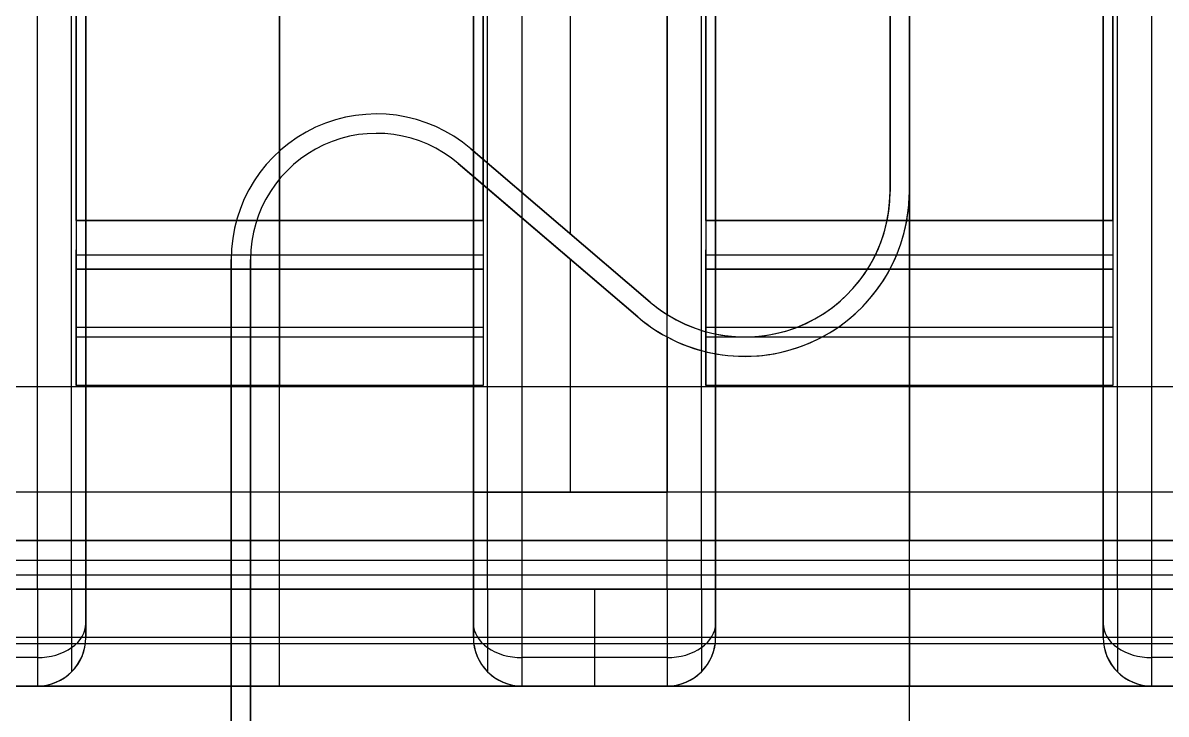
# Model space of a CAD drawing. Header units: inches. Extents: x 0 to 2.1, y -0.07 to 2.7.
# Drawn here: x 1.46634 to 1.5128, y 0.00669 to 0.03476 of the extents above; entities that cross this region are included whole.
import ezdxf

# ---------------------------------------------------------------- set-up
doc = ezdxf.new("R2010")
doc.units = ezdxf.units.IN
doc.header["$LTSCALE"] = 0.0393700787401575
doc.header["$MEASUREMENT"] = 0
doc.layers.add('freetronics11$components', color=254, linetype='Continuous', true_color=0xe6e6e6)
doc.layers.add('freetronics11$screen', color=52, linetype='Continuous', true_color=0xd7d71f)

msp = doc.modelspace()

# ---------------------------------------------------------------- linework, layer by layer
at = {"layer": 'freetronics11$components', "color": 254, "true_color": 0xe6e6e6}
for p, q in [((1.502362204724409, -0.0256960429891476, -0.1516474533226435), (1.502362204724409, 0.1416903838718989, -0.1516474533226435)), ((1.502362204724409, -0.0256960429891476, -0.1634584769446907), (1.502362204724409, 0.1416903838718989, -0.1634584769446907)), ((1.476771653543307, 0.1369659744230794, -0.1189702879683127), (1.476771653543307, 0.0267297539506385, -0.1189702879683127)), ((1.476771653543307, 0.0267297539506385, -0.1236946974171316), (1.476771653543307, 0.1369659744230794, -0.1236946974171316)), ((1.502362204724409, 0.1369659744230794, -0.1189702879683127), (1.502362204724409, 0.0267297539506385, -0.1189702879683127)), ((1.502362204724409, 0.0267297539506385, -0.1236946974171316), (1.502362204724409, 0.1369659744230794, -0.1236946974171316)), ((1.468503937007874, 0.1290919586750479, -0.1189702879683127), (1.468503937007874, 0.0267297539506384, -0.1189702879683127)), ((1.468503937007874, 0.0267297539506384, -0.1236946974171316), (1.468503937007874, 0.1290919586750479, -0.1236946974171316)), ((1.468503937007874, 0.1290919586750479, -0.1189702879683127), (1.468503937007874, 0.0267297539506384, -0.1189702879683127)), ((1.468503937007874, 0.0267297539506384, -0.1236946974171316), (1.468503937007874, 0.1290919586750479, -0.1236946974171316)), ((1.48503937007874, 0.0267297539506384, -0.1189702879683127), (1.48503937007874, 0.1290919586750479, -0.1189702879683127)), ((1.48503937007874, 0.1290919586750479, -0.1236946974171316), (1.48503937007874, 0.0267297539506384, -0.1236946974171316)), ((1.48503937007874, 0.1290919586750479, -0.1236946974171316), (1.48503937007874, 0.0267297539506384, -0.1236946974171316)), ((1.48503937007874, 0.0267297539506384, -0.1189702879683127), (1.48503937007874, 0.1290919586750479, -0.1189702879683127)), ((1.494094488188976, 0.1290919586750479, -0.1189702879683127), (1.494094488188976, 0.0267297539506384, -0.1189702879683127)), ((1.494094488188976, 0.0267297539506384, -0.1236946974171316), (1.494094488188976, 0.1290919586750479, -0.1236946974171316)), ((1.494094488188976, 0.1290919586750479, -0.1189702879683127), (1.494094488188976, 0.0267297539506384, -0.1189702879683127)), ((1.494094488188976, 0.0267297539506384, -0.1236946974171316), (1.494094488188976, 0.1290919586750479, -0.1236946974171316)), ((1.510629921259842, 0.0267297539506384, -0.1189702879683127), (1.510629921259842, 0.1290919586750479, -0.1189702879683127)), ((1.510629921259842, 0.1290919586750479, -0.1236946974171316), (1.510629921259842, 0.0267297539506384, -0.1236946974171316)), ((1.510629921259842, 0.1290919586750479, -0.1236946974171316), (1.510629921259842, 0.0267297539506384, -0.1236946974171316)), ((1.510629921259842, 0.0267297539506384, -0.1189702879683127), (1.510629921259842, 0.1290919586750479, -0.1189702879683127)), ((1.476771653543307, 0.0078321161553628, -0.1217261934801238), (1.476771653543307, 0.1133439271789849, -0.1217261934801238)), ((1.502362204724409, 0.0078321161553628, -0.1217261934801238), (1.502362204724409, 0.1133439271789849, -0.1217261934801238)), ((1.484645669291338, 0.0098006200923707, -0.1217261934801238), (1.484645669291338, 0.0975958956829219, -0.1217261934801238)), ((1.484645669291338, 0.0975958956829219, -0.1217261934801238), (1.484645669291338, 0.0098006200923707, -0.1217261934801238)), ((1.484645669291369, 0.0117691240293786, -0.1177891969017498), (1.484645669291338, 0.0975958956829219, -0.117789185606108)), ((1.484645669291338, 0.0975958956829219, -0.119757689543116), (1.484645669291338, 0.0098006200923707, -0.119757689543116)), ((1.484645669291338, 0.0117691240293786, -0.117789185606108), (1.484645669291338, 0.0975958956829219, -0.117789185606108)), ((1.485222230745695, 0.0117691240293786, -0.1163972431234579), (1.485222230745695, 0.0975958956829192, -0.1163972431234579)), ((1.486614173228346, 0.0975958956829219, -0.1158206816691001), (1.486614173228346, 0.0117691240224494, -0.1158206816691001)), ((1.486614173228346, 0.0975958956829219, -0.1158206816691001), (1.486614173228346, 0.0117691240224494, -0.1158206816691001)), ((1.49251968503937, 0.0117691240392211, -0.1158206816691001), (1.49251968503937, 0.0975958956829219, -0.1158206816691001)), ((1.49251968503937, 0.0117691240293786, -0.1158206816691001), (1.49251968503937, 0.0975958956829219, -0.1158206816691001)), ((1.49391162752202, 0.0117691240293786, -0.116397243123457), (1.49391162752202, 0.0975958956829192, -0.116397243123457)), ((1.494488188976377, 0.0975958956829219, -0.1217261934801238), (1.494488188976377, 0.0098006200923707, -0.1217261934801238)), ((1.494488188976377, 0.0975958956829219, -0.117789185606108), (1.494488188976377, 0.0117691240293786, -0.117789185606108)), ((1.494488188976377, 0.0098006200923707, -0.1217261934801238), (1.494488188976377, 0.0975958956829219, -0.1217261934801238)), ((1.494488188976377, 0.0975958956829219, -0.117789185606108), (1.49448818897637, 0.0117691240293786, -0.1177891917390486)), ((1.494488188976377, 0.0975958956829219, -0.119757689543116), (1.494488188976377, 0.0098006200923707, -0.119757689543116)), ((1.51023622047244, 0.0098006200923707, -0.1217261934801238), (1.51023622047244, 0.0975958956829219, -0.1217261934801238)), ((1.51023622047244, 0.0975958956829219, -0.1217261934801238), (1.51023622047244, 0.0098006200923707, -0.1217261934801238)), ((1.510236220472472, 0.0117691240293786, -0.1177891969017498), (1.51023622047244, 0.0975958956829219, -0.117789185606108)), ((1.51023622047244, 0.0975958956829219, -0.119757689543116), (1.51023622047244, 0.0098006200923707, -0.119757689543116)), ((1.51023622047244, 0.0117691240293786, -0.117789185606108), (1.51023622047244, 0.0975958956829219, -0.117789185606108)), ((1.510812781926797, 0.0117691240293786, -0.1163972431234579), (1.510812781926797, 0.0975958956829192, -0.1163972431234579)), ((1.512204724409448, 0.0975958956829219, -0.1158206816691001), (1.512204724409448, 0.0117691240224494, -0.1158206816691001)), ((1.512204724409448, 0.0975958956829219, -0.1158206816691001), (1.512204724409448, 0.0117691240224494, -0.1158206816691001)), ((1.501574803149606, 0.0279108563128432, -0.0788128076533521), (1.501574803149606, 0.0594069193049691, -0.0788128076533521)), ((1.501574803149606, 0.0279108563128432, -0.0670017840313049), (1.501574803149606, 0.0594069193049691, -0.0670017840313049)), ((1.501574803149606, 0.0594069193049691, -0.0788128076533521), (1.501574803149606, 0.0279108563128432, -0.0788128076533521)), ((1.501574803149606, 0.0594069193049691, -0.0729072958423285), (1.501574803149606, 0.0279108563128431, -0.0729072958423285)), ((1.502362204724409, 0.0594069193049691, -0.0788128076533521), (1.502362204724409, 0.0279108563128432, -0.0788128076533521)), ((1.502362204724409, 0.0279108563114482, -0.0788128076533521), (1.502362204724409, 0.0594069193063615, -0.0788128076533521)), ((1.502362204724409, 0.0594069193049691, -0.0670017840313049), (1.502362204724409, 0.0279108563128432, -0.0670017840313049)), ((1.502362204724409, 0.0279108563128432, -0.0788128076533521), (1.502362204724409, 0.0594069193049691, -0.0788128076533521)), ((1.502362204724409, 0.0279108563128431, -0.0729072958423285), (1.502362204724409, 0.0594069193049691, -0.0729072958423285)), ((1.466929133858267, 0.0117691240392211, -0.1158206816691001), (1.466929133858267, 0.0472021948955203, -0.1158206816691001)), ((1.466929133858267, 0.0117691240293786, -0.1158206816691001), (1.466929133858267, 0.0472021948955203, -0.1158206816691001)), ((1.468321076340918, 0.0117691240293787, -0.116397243123457), (1.468321076340918, 0.0472021948955206, -0.116397243123457)), ((1.468897637795275, 0.0472021948955203, -0.1217261934801238), (1.468897637795275, 0.0098006200923707, -0.1217261934801238)), ((1.468897637795275, 0.0472021948955203, -0.117789185606108), (1.468897637795275, 0.0117691240293786, -0.117789185606108)), ((1.468897637795275, 0.0098006200923707, -0.1217261934801238), (1.468897637795275, 0.0472021948955203, -0.1217261934801238)), ((1.468897637795275, 0.0472021948955203, -0.117789185606108), (1.468897637795267, 0.0117691240293786, -0.1177891917390486)), ((1.468897637795275, 0.0472021948955204, -0.1197576895431159), (1.468897637795275, 0.0098006200923708, -0.119757689543116)), ((1.502362204724409, 0.0157061319033944, -0.1347183194643758), (1.502362204724409, 0.0353911712734731, -0.1347183194643758)), ((1.502362204724409, 0.0353911712734731, -0.1347183194643758), (1.502362204724409, 0.0137376279663865, -0.1347183194643758)), ((1.502362204724409, 0.0353911712734731, -0.1386553273383915), (1.502362204724409, 0.0137376279663865, -0.1386553273383915)), ((1.478236055730484, 0.0305179062238896, -0.0788128076533608), (1.478236055730484, 0.0305179062238896, -0.0670017840312966)), ((1.47856573648873, 0.0298028455008419, -0.0788128076533608), (1.47856573648873, 0.0298028455008419, -0.0670017840312966)), ((1.484543640113444, 0.0296458313550479, -0.0788128076533521), (1.49183431264246, 0.0234199757588274, -0.0788128076533521)), ((1.49183431264246, 0.0234199757588274, -0.0788128076533521), (1.484543640113444, 0.0296458313550479, -0.0788128076533521)), ((1.484543640113444, 0.0296458313550479, -0.0788128076533521), (1.484543640113444, 0.0296458313550479, -0.0670017840313049)), ((1.484543640113444, 0.0296458313550479, -0.0670017840313049), (1.484645669291338, 0.0295587037374494, -0.0670017840313049)), ((1.491834312642462, 0.0234199757588252, -0.0729072958423285), (1.484543640113444, 0.0296458313550491, -0.0729072958423285)), ((1.484543640113444, 0.0296458313550479, -0.0788128076533521), (1.484543640113444, 0.0296458313550479, -0.0670017840313049)), ((1.484645669291338, 0.0295587037374494, -0.0689702879683128), (1.49183431264246, 0.0234199757588274, -0.0689702879683128)), ((1.484645669291338, 0.0295587037374494, -0.0670017840313049), (1.484645669291338, 0.0295587037374494, -0.0689702879683128)), ((1.491322982149645, 0.0228211916849691, -0.0788128076533521), (1.484032309620626, 0.0290470472811896, -0.0788128076533521)), ((1.484645669291338, 0.0285232699858353, -0.0670017840313049), (1.484032309620626, 0.0290470472811896, -0.0670017840313049)), ((1.484032309620626, 0.0290470472811896, -0.0670017840313049), (1.484032309620626, 0.0290470472811896, -0.0788128076533521)), ((1.484032309620626, 0.0290470472811896, -0.0788128076533521), (1.491322982149645, 0.0228211916849691, -0.0788128076533521)), ((1.484032309620628, 0.0290470472811919, -0.0729072958423285), (1.491322982149645, 0.0228211916849678, -0.0729072958423285)), ((1.484032309620626, 0.0290470472811896, -0.0788128076533521), (1.484032309620626, 0.0290470472811896, -0.0670017840313049)), ((1.491322982149645, 0.0228211916849691, -0.0689702879683128), (1.484645669291338, 0.0285232699858353, -0.0689702879683128)), ((1.484645669291338, 0.0285232699858353, -0.0689702879683128), (1.484645669291338, 0.0285232699858353, -0.0670017840313049)), ((1.501574803149606, 0.0279108563128432, -0.0788128076533521), (1.501574803149606, 0.0279108563128432, -0.0670017840313049)), ((1.501574803149606, 0.0279108563128432, -0.0670017840313049), (1.501574803149606, 0.0279108563128432, -0.0788128076533521)), ((1.502362204724409, 0.0279108563128432, -0.0670017840313049), (1.502362204724409, 0.0279108563128432, -0.0788128076533521)), ((1.502362204724409, 0.0279108563128432, -0.0670017840313049), (1.502362204724409, 0.0279108563128432, -0.0788128076533521)), ((1.502362204724409, -0.0090464656803465, -0.0788128076533521), (1.502362204724409, 0.0278603042902912, -0.0788128076533521)), ((1.468503937007874, 0.0267297539506384, -0.1189702879683127), (1.48503937007874, 0.0267297539506384, -0.1189702879683127)), ((1.48503937007874, 0.0267297539506384, -0.1236946974171316), (1.468503937007874, 0.0267297539506384, -0.1236946974171316)), ((1.468503937007874, 0.0267297539506384, -0.1236946974171316), (1.48503937007874, 0.0267297539506384, -0.1236946974171316)), ((1.468503937007874, 0.0267297539506384, -0.1189702879683127), (1.48503937007874, 0.0267297539506384, -0.1189702879683127)), ((1.488188976377952, 0.0265329035569376, -0.0788128076533593), (1.488188976377952, 0.0265329035569376, -0.0689702879683079)), ((1.494094488188976, 0.0267297539506384, -0.1189702879683127), (1.510629921259842, 0.0267297539506384, -0.1189702879683127)), ((1.510629921259842, 0.0267297539506384, -0.1236946974171316), (1.494094488188976, 0.0267297539506384, -0.1236946974171316)), ((1.494094488188976, 0.0267297539506384, -0.1236946974171316), (1.510629921259842, 0.0267297539506384, -0.1236946974171316)), ((1.494094488188976, 0.0267297539506384, -0.1189702879683127), (1.510629921259842, 0.0267297539506384, -0.1189702879683127)), ((1.487677645885137, 0.0259341194830794, -0.0788128076533593), (1.487677645885137, 0.0259341194830794, -0.0689702879683079)), ((1.468503937007874, 0.0202247959273453, -0.1240883982045333), (1.468503937007873, 0.025548632049579, -0.1240883982045333)), ((1.468503937007873, 0.0253378114679874, -0.1242712588714891), (1.485039370078739, 0.0253378114679874, -0.1242712588714891)), ((1.474803149606299, -0.0063411121910939, -0.0788128076533521), (1.474803149606299, 0.0251549508010321, -0.0788128076533521)), ((1.474803149606299, 0.0251549508010321, -0.0670017840313049), (1.474803149606299, 0.0251549508010321, -0.0788128076533521)), ((1.474803149606299, -0.0063411121910939, -0.0670017840313049), (1.474803149606299, 0.0251549508010321, -0.0670017840313049)), ((1.474803149606299, 0.0251549508010321, -0.0670017840313049), (1.474803149606299, 0.0251549508010321, -0.0788128076533521)), ((1.474803149606299, 0.0251549508010321, -0.0788128076533521), (1.474803149606299, -0.0063411121910939, -0.0788128076533521)), ((1.474803149606299, 0.0251549508010322, -0.0729072958423285), (1.474803149606299, -0.0063411121910939, -0.0729072958423285)), ((1.475590551181102, 0.0251549508010321, -0.0788128076533521), (1.475590551181102, -0.0063411121910939, -0.0788128076533521)), ((1.475590551181102, 0.0251549508010321, -0.0670017840313049), (1.475590551181102, 0.0251549508010321, -0.0788128076533521)), ((1.475590551181102, 0.0251549508010321, -0.0670017840313049), (1.475590551181102, -0.0063411121910939, -0.0670017840313049)), ((1.475590551181102, -0.0063411121910939, -0.0788128076533521), (1.475590551181102, 0.0251549508010321, -0.0788128076533521)), ((1.475590551181102, 0.0251549508010321, -0.0788128076533521), (1.475590551181102, 0.0251549508010321, -0.0670017840313049)), ((1.475590551181102, -0.0063411121910939, -0.0729072958423285), (1.475590551181102, 0.0251549508010322, -0.0729072958423285)), ((1.48503937007874, 0.0255486320495722, -0.1240883982045333), (1.48503937007874, 0.0202247959273421, -0.1240883982045333)), ((1.494094488188976, 0.0202247959273453, -0.1240883982045333), (1.494094488188976, 0.025548632049579, -0.1240883982045333)), ((1.494094488188976, 0.0253378114679874, -0.1242712588714891), (1.510629921259842, 0.0253378114679874, -0.1242712588714891)), ((1.510629921259842, 0.0255486320495722, -0.1240883982045333), (1.510629921259842, 0.0202247959273421, -0.1240883982045333)), ((1.468503937007874, 0.0200368405648116, -0.1292065084407537), (1.468503937007874, 0.0247612500136305, -0.1292065084407537)), ((1.468503937007874, 0.0247612500136305, -0.1292065084407537), (1.48503937007874, 0.0247612500136305, -0.1292065084407537)), ((1.468503937007874, 0.0200368405648116, -0.1292065084407537), (1.468503937007874, 0.0247612500136305, -0.1292065084407537)), ((1.468503937007874, 0.0247612500136305, -0.1292065084407537), (1.468503937007874, 0.0247612500136305, -0.1256632013541395)), ((1.48503937007874, 0.0247612500136305, -0.1256632013541395), (1.468503937007874, 0.0247612500136305, -0.1256632013541395)), ((1.468503937007874, 0.0247612500136305, -0.1292065084407537), (1.468503937007874, 0.0247612500136305, -0.1256632013541395)), ((1.468503937007874, 0.0247612500136305, -0.1256632013541395), (1.48503937007874, 0.0247612500136305, -0.1256632013541395)), ((1.48503937007874, 0.0247612500136305, -0.1292065084407537), (1.468503937007874, 0.0247612500136305, -0.1292065084407537)), ((1.468503937007873, 0.0247612500136305, -0.1274348548974467), (1.48503937007874, 0.0247612500136305, -0.1274348548974467)), ((1.476771653543307, 0.0247612500136305, -0.1256632013541407), (1.476771653543307, 0.0247612500136305, -0.1292065084407538)), ((1.48503937007874, 0.0247612500136305, -0.1292065084407537), (1.48503937007874, 0.0200368405648116, -0.1292065084407537)), ((1.48503937007874, 0.0247612500136305, -0.1256632013541395), (1.48503937007874, 0.0247612500136305, -0.1292065084407537)), ((1.48503937007874, 0.0247612500136305, -0.1256632013541395), (1.48503937007874, 0.0247612500136305, -0.1292065084407537)), ((1.48503937007874, 0.0247612500136305, -0.1292065084407537), (1.48503937007874, 0.0200368405648116, -0.1292065084407537)), ((1.494094488188976, 0.0200368405648116, -0.1292065084407537), (1.494094488188976, 0.0247612500136305, -0.1292065084407537)), ((1.494094488188976, 0.0247612500136305, -0.1292065084407537), (1.510629921259842, 0.0247612500136305, -0.1292065084407537)), ((1.494094488188976, 0.0200368405648116, -0.1292065084407537), (1.494094488188976, 0.0247612500136305, -0.1292065084407537)), ((1.494094488188976, 0.0247612500136305, -0.1292065084407537), (1.494094488188976, 0.0247612500136305, -0.1256632013541395)), ((1.510629921259842, 0.0247612500136305, -0.1256632013541395), (1.494094488188976, 0.0247612500136305, -0.1256632013541395)), ((1.494094488188976, 0.0247612500136305, -0.1292065084407537), (1.494094488188976, 0.0247612500136305, -0.1256632013541395)), ((1.494094488188976, 0.0247612500136305, -0.1256632013541395), (1.510629921259842, 0.0247612500136305, -0.1256632013541395)), ((1.510629921259842, 0.0247612500136305, -0.1292065084407537), (1.494094488188976, 0.0247612500136305, -0.1292065084407537)), ((1.494094488188976, 0.0247612500136305, -0.1274348548974467), (1.510629921259842, 0.0247612500136305, -0.1274348548974467)), ((1.502362204724409, 0.0247612500136201, -0.1292065084407537), (1.502362204724409, 0.0200368405648221, -0.1292065084407537)), ((1.502362204724409, 0.0247612500136305, -0.1256632013541407), (1.502362204724409, 0.0247612500136305, -0.1292065084407538)), ((1.510629921259842, 0.0247612500136305, -0.1292065084407537), (1.510629921259842, 0.0200368405648116, -0.1292065084407537)), ((1.510629921259842, 0.0247612500136305, -0.1256632013541395), (1.510629921259842, 0.0247612500136305, -0.1292065084407537)), ((1.510629921259842, 0.0247612500136305, -0.1256632013541395), (1.510629921259842, 0.0247612500136305, -0.1292065084407537)), ((1.510629921259842, 0.0247612500136305, -0.1292065084407537), (1.510629921259842, 0.0200368405648116, -0.1292065084407537)), ((1.49183431264246, 0.0234199757588274, -0.0788128076533521), (1.49183431264246, 0.0234199757588274, -0.0689702879683128)), ((1.49183431264246, 0.0234199757588274, -0.0689702879683128), (1.49183431264246, 0.0234199757588274, -0.0788128076533521)), ((1.491322982149645, 0.0228211916849691, -0.0788128076533521), (1.491322982149645, 0.0228211916849691, -0.0689702879683128)), ((1.491322982149645, 0.0228211916849691, -0.0788128076533521), (1.491322982149645, 0.0228211916849691, -0.0689702879683128)), ((1.49251968503937, 0.0229153533441818, -0.0689702879683128), (1.49251968503937, 0.0229153533441818, -0.0670017840313049)), ((1.468503937007873, 0.0223990452892211, -0.1292065084407537), (1.48503937007874, 0.0223990452892211, -0.1292065084407537)), ((1.494094488188976, 0.0223990452892211, -0.1292065084407537), (1.510629921259842, 0.0223990452892211, -0.1292065084407537)), ((1.49814189702542, 0.0225479008899856, -0.0788128076533564), (1.49814189702542, 0.0225479008899856, -0.067001784031301)), ((1.48503937007874, 0.0219971495096272, -0.120930596913126), (1.468503937007874, 0.0219971495096272, -0.120930596913126)), ((1.49251968503937, 0.0220053445018195, -0.0689702879683128), (1.49251968503937, 0.0220053445018195, -0.0670017840313049)), ((1.510629921259842, 0.0219971495096272, -0.120930596913126), (1.494094488188976, 0.0219971495096272, -0.120930596913126)), ((1.498471577783665, 0.0218328401669379, -0.0788128076533564), (1.498471577783665, 0.0218328401669379, -0.0670017840313011)), ((1.468503937007874, 0.0200368405648116, -0.1256632013541395), (1.468503937007874, 0.0200368405648116, -0.1292065084407537)), ((1.468503937007874, 0.0200368405648116, -0.1292065084407537), (1.48503937007874, 0.0200368405648116, -0.1292065084407537)), ((1.48503937007874, 0.0200368405648116, -0.1256632013541395), (1.468503937007874, 0.0200368405648116, -0.1256632013541395)), ((1.468503937007873, 0.0200368405648116, -0.1274348548974467), (1.48503937007874, 0.0200368405648116, -0.1274348548974467)), ((1.48503937007874, 0.0200368405648116, -0.1292065084407537), (1.468503937007874, 0.0200368405648116, -0.1292065084407537)), ((1.468503937007874, 0.0200368405648116, -0.1256632013541395), (1.468503937007874, 0.0200368405648116, -0.1292065084407537)), ((1.48503937007874, 0.0200368405648116, -0.1256632013541395), (1.468503937007874, 0.0200368405648116, -0.1256632013541395)), ((1.48503937007874, 0.0200368405648116, -0.1292065084407537), (1.48503937007874, 0.0200368405648116, -0.1256632013541395)), ((1.48503937007874, 0.0200368405648116, -0.1292065084407537), (1.48503937007874, 0.0200368405648116, -0.1256632013541395)), ((1.494094488188976, 0.0200368405648116, -0.1256632013541395), (1.494094488188976, 0.0200368405648116, -0.1292065084407537)), ((1.494094488188976, 0.0200368405648116, -0.1292065084407537), (1.510629921259842, 0.0200368405648116, -0.1292065084407537)), ((1.510629921259842, 0.0200368405648116, -0.1256632013541395), (1.494094488188976, 0.0200368405648116, -0.1256632013541395)), ((1.494094488188976, 0.0200368405648116, -0.1274348548974467), (1.510629921259842, 0.0200368405648116, -0.1274348548974467)), ((1.510629921259842, 0.0200368405648116, -0.1292065084407537), (1.494094488188976, 0.0200368405648116, -0.1292065084407537)), ((1.494094488188976, 0.0200368405648116, -0.1256632013541395), (1.494094488188976, 0.0200368405648116, -0.1292065084407537)), ((1.510629921259842, 0.0200368405648116, -0.1256632013541395), (1.494094488188976, 0.0200368405648116, -0.1256632013541395)), ((1.502362204724409, 0.0200368405648116, -0.1256632013541396), (1.502362204724409, 0.0200368405648116, -0.1292065084407538)), ((1.510629921259842, 0.0200368405648116, -0.1292065084407537), (1.510629921259842, 0.0200368405648116, -0.1256632013541395)), ((1.510629921259842, 0.0200368405648116, -0.1292065084407537), (1.510629921259842, 0.0200368405648116, -0.1256632013541395)), ((1.561023622047244, 0.0157061319033944, -0.1347183194643758), (1.443700787401574, 0.0157061319033944, -0.1347183194643758)), ((1.561023622047244, 0.0157061319033944, -0.1347183194643758), (1.443700787401574, 0.0157061319033944, -0.1347183194643758)), ((1.443700787401574, 0.0137376279663865, -0.1347183194643758), (1.561023622047244, 0.0137376279663865, -0.1347183194643758)), ((1.443700787401574, 0.0137376279663865, -0.1386553273383915), (1.561023622047244, 0.0137376279663865, -0.1386553273383915)), ((1.561023622047244, 0.0137376279663865, -0.1386553273383915), (1.443700787401574, 0.0137376279663865, -0.1386553273383915)), ((1.561023622047244, 0.0137376279663865, -0.1347183194643758), (1.443700787401574, 0.0137376279663865, -0.1347183194643758)), ((1.561023622047244, 0.0129222469380925, -0.1335651965556609), (1.443700787401578, 0.0129222469380925, -0.1335651965556609)), ((1.443700787401574, 0.0123456854837357, -0.1341417580100185), (1.56102362204724, 0.0123456854837357, -0.1341417580100185)), ((1.443700787401574, 0.0117691240293786, -0.1268443037163442), (1.561023622047244, 0.0117691240293786, -0.1268443037163442)), ((1.443700787401574, 0.0117691240293786, -0.1268443037163442), (1.561023622047244, 0.0117691240293786, -0.1268443037163442)), ((1.561023622047244, 0.0117691240293786, -0.1307813115903599), (1.443700787401574, 0.0117691240293786, -0.1307813115903599)), ((1.443700787401574, 0.0117691240293786, -0.1288128076533521), (1.561023622047244, 0.0117691240293786, -0.1288128076533521)), ((1.443700787401574, 0.0117691240293786, -0.1307813115903599), (1.561023622047244, 0.0117691240293786, -0.1307813115903599)), ((1.561023622047244, 0.0117691240293786, -0.1268443037163442), (1.443700787401574, 0.0117691240293786, -0.1268443037163442)), ((1.561023622047244, 0.0117691240293786, -0.1268443037163442), (1.443700787401574, 0.0117691240293786, -0.1268443037163442)), ((1.443700787401574, 0.0117691240293786, -0.1327498155273679), (1.561023622047244, 0.0117691240293786, -0.1327498155273679)), ((1.443700787401574, 0.0117691240293786, -0.1297970596218561), (1.561023622047244, 0.0117691240293786, -0.1297970596218561)), ((1.443700787401574, 0.0117691240293786, -0.1327498155273679), (1.561023622047244, 0.0117691240293786, -0.1327498155273679)), ((1.461023622047243, 0.0117691240224494, -0.1158206816691001), (1.466929133858267, 0.0117691240392211, -0.1158206816691001)), ((1.461023622047243, 0.0117691240224494, -0.1158206816691001), (1.466929133858267, 0.0117691240293786, -0.1158206816691001)), ((1.486614173228346, 0.0117691240224494, -0.1158206816691001), (1.49251968503937, 0.0117691240392211, -0.1158206816691001)), ((1.486614173228346, 0.0117691240224494, -0.1158206816691001), (1.49251968503937, 0.0117691240293786, -0.1158206816691001)), ((1.502362204724409, 0.0078321161553785, -0.1268443037163442), (1.502362204724409, 0.0117691240293621, -0.1268443037163442)), ((1.502362204724409, 0.0117691240293786, -0.1268443037163443), (1.502362204724409, 0.0117691240293786, -0.1307813115903607)), ((1.502362204724409, 0.0117691240293649, -0.1268443037163442), (1.502362204724409, 0.0078321161553766, -0.1268443037163442)), ((1.502362204724409, 0.0117691240293786, -0.1327498155273679), (1.502362204724409, 0.0117691240293786, -0.1268443037163442)), ((1.512204724409448, 0.0117691240224494, -0.1158206816691001), (1.518110236220472, 0.0117691240392211, -0.1158206816691001)), ((1.512204724409448, 0.0117691240224494, -0.1158206816691001), (1.518110236220472, 0.0117691240293786, -0.1158206816691001)), ((1.561023622047244, 0.0098006200923707, -0.1268443037163442), (1.443700787401574, 0.0098006200923707, -0.1268443037163442)), ((1.561023622047244, 0.0098006200923707, -0.1268443037163442), (1.443700787401574, 0.0098006200923707, -0.1268443037163442)), ((1.468897637795267, 0.0098006262253112, -0.1197576895431159), (1.468897637795275, 0.0098006200923707, -0.1217261934801238)), ((1.468897637795275, 0.0098006200923707, -0.1197576895431159), (1.468897637795275, 0.0098006200923707, -0.1217261934801238)), ((1.484645669291338, 0.0098006200923707, -0.1217261934801238), (1.484645669291369, 0.0098006313880124, -0.1197576895431159)), ((1.484645669291338, 0.0098006200923707, -0.1217261934801238), (1.484645669291338, 0.0098006200923707, -0.1197576895431159)), ((1.49448818897637, 0.0098006262253112, -0.1197576895431159), (1.494488188976377, 0.0098006200923707, -0.1217261934801238)), ((1.494488188976377, 0.0098006200923707, -0.1197576895431159), (1.494488188976377, 0.0098006200923707, -0.1217261934801238)), ((1.51023622047244, 0.0098006200923707, -0.1217261934801238), (1.510236220472472, 0.0098006313880124, -0.1197576895431159)), ((1.51023622047244, 0.0098006200923707, -0.1217261934801238), (1.51023622047244, 0.0098006200923707, -0.1197576895431159)), ((1.443700787401574, 0.0095618005184352, -0.1369256429753207), (1.56102362204724, 0.0095618005184352, -0.1369256429753207)), ((1.474803149606299, 0.0094069193049692, -0.0788128076533593), (1.474803149606299, 0.0094069193049692, -0.0670017840312977)), ((1.475590551181102, 0.0094069193049692, -0.0788128076533593), (1.475590551181102, 0.0094069193049692, -0.0670017840312977)), ((1.466929133858269, 0.0089852390640777, -0.1169738045778141), (1.461023622047261, 0.0089852390640777, -0.1169738045778141)), ((1.49251968503937, 0.0089852390640777, -0.1169738045778141), (1.486614173228345, 0.0089852390640777, -0.1169738045778141)), ((1.518110236220473, 0.0089852390640777, -0.1169738045778141), (1.512204724409447, 0.0089852390640777, -0.1169738045778141)), ((1.468321076340918, 0.0084086776097205, -0.1217261934801243), (1.468321076340918, 0.0084086776097205, -0.1197576895431154)), ((1.485222230745695, 0.0084086776097205, -0.1217261934801244), (1.485222230745695, 0.0084086776097205, -0.1197576895664748)), ((1.493911627522021, 0.0084086776097205, -0.1217261934801243), (1.493911627522021, 0.0084086776097205, -0.1197576895431154)), ((1.510812781926797, 0.0084086776097205, -0.1217261934801244), (1.510812781926797, 0.0084086776097205, -0.1197576895664748)), ((1.437795275590551, 0.0078321161553629, -0.125269500566738), (1.566929133858267, 0.0078321161553629, -0.125269500566738)), ((1.443700787401574, 0.0078321161553629, -0.1268443037163442), (1.561023622047244, 0.0078321161553629, -0.1268443037163442)), ((1.561023622047244, 0.0078321161553629, -0.1268443037163442), (1.443700787401574, 0.0078321161553629, -0.1268443037163442)), ((1.443700787401574, 0.0078321161553629, -0.1327498155273679), (1.561023622047244, 0.0078321161553629, -0.1327498155273679)), ((1.561023622047244, 0.0078321161553629, -0.1268443037163442), (1.443700787401574, 0.0078321161553629, -0.1268443037163442)), ((1.443700787401574, 0.0078321161553629, -0.1327498155273679), (1.561023622047244, 0.0078321161553629, -0.1327498155273679)), ((1.443700787401574, 0.0078321161553629, -0.1297970596218561), (1.561023622047244, 0.0078321161553629, -0.1297970596218561)), ((1.443700787401574, 0.0078321161553629, -0.1268443037163442), (1.561023622047244, 0.0078321161553629, -0.1268443037163442)), ((1.466929133858267, 0.0078321161553629, -0.1197576895504308), (1.461023622047243, 0.0078321161553629, -0.1197576895664781)), ((1.466929133858267, 0.0078321161553629, -0.1197576895504308), (1.461023622047243, 0.0078321161553629, -0.1197576895431159)), ((1.466929133858267, 0.0078321161553629, -0.1217261934801238), (1.486614173228346, 0.0078321161553629, -0.1217261934801238)), ((1.486614173228346, 0.0078321161553629, -0.1217261934801238), (1.466929133858267, 0.0078321161553629, -0.1217261934801238)), ((1.466929133858267, 0.0078321161553629, -0.1217261934801238), (1.466929133858267, 0.0078321161553629, -0.1197576895504308)), ((1.466929133858267, 0.0078321161553629, -0.1217261934801238), (1.466929133858267, 0.0078321161553629, -0.1197576895504308)), ((1.49251968503937, 0.0078321161553629, -0.1197576895504308), (1.486614173228346, 0.0078321161553629, -0.1197576895664781)), ((1.486614173228346, 0.0078321161553629, -0.1197576895664781), (1.486614173228346, 0.0078321161553629, -0.1217261934801238)), ((1.486614173228346, 0.0078321161553629, -0.1197576895431159), (1.486614173228346, 0.0078321161553629, -0.1217261934801238)), ((1.49251968503937, 0.0078321161553629, -0.1197576895504308), (1.486614173228346, 0.0078321161553629, -0.1197576895431159)), ((1.49251968503937, 0.0078321161553629, -0.1217261934801238), (1.512204724409448, 0.0078321161553629, -0.1217261934801238)), ((1.49251968503937, 0.0078321161553629, -0.1217261934801238), (1.49251968503937, 0.0078321161553629, -0.1197576895504308)), ((1.512204724409448, 0.0078321161553629, -0.1217261934801238), (1.49251968503937, 0.0078321161553629, -0.1217261934801238)), ((1.49251968503937, 0.0078321161553629, -0.1217261934801238), (1.49251968503937, 0.0078321161553629, -0.1197576895504308)), ((1.502362204724409, 0.0078321161553629, -0.1268443037163443), (1.502362204724409, 0.0078321161553629, -0.1217261934801238)), ((1.502362204724409, 0.0078321161553629, -0.1327498155273679), (1.502362204724409, 0.0078321161553629, -0.1268443037163442)), ((1.518110236220472, 0.0078321161553629, -0.1197576895504308), (1.512204724409448, 0.0078321161553629, -0.1197576895664781)), ((1.512204724409448, 0.0078321161553629, -0.1197576895664781), (1.512204724409448, 0.0078321161553629, -0.1217261934801238)), ((1.518110236220472, 0.0078321161553629, -0.1197576895504308), (1.512204724409448, 0.0078321161553629, -0.1197576895431159)), ((1.512204724409448, 0.0078321161553629, -0.1197576895431159), (1.512204724409448, 0.0078321161553629, -0.1217261934801238))]:
    msp.add_line(p, q, dxfattribs=at)
at = {"layer": 'freetronics11$components', "color": 105, "true_color": 0x5e8966}
for p, q in [((1.501574803149606, 0.0279108563128432, -0.0670017840313049), (1.501574803149606, 0.0594069193049691, -0.0670017840313049)), ((1.502362204724409, 0.0594069193049691, -0.0670017840313049), (1.502362204724409, 0.0279108563128432, -0.0670017840313049)), ((1.502362204724409, 0.0279108563109832, -0.0670017840313049), (1.502362204724409, 0.0594069193068331, -0.0670017840313049)), ((1.484645669291338, 0.0295587037374494, -0.0670017840313049), (1.484645669291338, 0.0353911712734731, -0.0670017840313049)), ((1.484645669291338, 0.0353911712734731, -0.0689702879683128), (1.484645669291338, 0.0295587037374494, -0.0689702879683128)), ((1.484645669291338, 0.0295587037374494, -0.0670017840313049), (1.484645669291338, 0.0353911712734731, -0.0670017840313049)), ((1.484645669291338, 0.0353911712734731, -0.0689702879683128), (1.484645669291338, 0.0295587037374494, -0.0689702879683128)), ((1.484645669291338, 0.035391171273482, -0.0679860359998088), (1.484645669291338, 0.0295587037374496, -0.0679860359998088)), ((1.488582677165354, 0.0353911712734731, -0.0689702879683128), (1.488582677165354, 0.0261967035368827, -0.0689702879683128)), ((1.49251968503937, 0.0353911712734731, -0.0670017840313049), (1.49251968503937, 0.0229153533441818, -0.0670017840313049)), ((1.49251968503937, 0.0229153533441818, -0.0689702879683128), (1.49251968503937, 0.0353911712734731, -0.0689702879683128)), ((1.49251968503937, 0.0353911712734731, -0.0670017840313049), (1.49251968503937, 0.0229153533441818, -0.0670017840313049)), ((1.49251968503937, 0.0229153533441818, -0.0689702879683128), (1.49251968503937, 0.0353911712734731, -0.0689702879683128)), ((1.49251968503937, 0.022915353344159, -0.0679860359998088), (1.49251968503937, 0.0353911712734804, -0.0679860359998088)), ((1.484543640113444, 0.0296458313550479, -0.0670017840313049), (1.484645669291338, 0.0295587037374494, -0.0670017840313049)), ((1.484645669291338, 0.0295587037374494, -0.0689702879683128), (1.49183431264246, 0.0234199757588274, -0.0689702879683128)), ((1.484645669291338, 0.0295587037374494, -0.0689702879683128), (1.484645669291338, 0.0295587037374494, -0.0670017840313049)), ((1.484645669291338, 0.0285232699858353, -0.0670017840313049), (1.484032309620626, 0.0290470472811896, -0.0670017840313049)), ((1.484645669291338, 0.0157061319033944, -0.0670017840313049), (1.484645669291338, 0.0285232699858353, -0.0670017840313049)), ((1.491322982149645, 0.0228211916849691, -0.0689702879683128), (1.484645669291338, 0.0285232699858353, -0.0689702879683128)), ((1.484645669291338, 0.0285232699858353, -0.0689702879683128), (1.484645669291338, 0.0157061319033944, -0.0689702879683128)), ((1.484645669291338, 0.0157061319033944, -0.0670017840313049), (1.484645669291338, 0.0285232699858353, -0.0670017840313049)), ((1.484645669291338, 0.0285232699858353, -0.0670017840313049), (1.484645669291338, 0.0285232699858353, -0.0689702879683128)), ((1.484645669291338, 0.0285232699858353, -0.0689702879683128), (1.484645669291338, 0.0157061319033944, -0.0689702879683128)), ((1.484645669291338, 0.0285232699858503, -0.0679860359998088), (1.484645669291338, 0.0157061319033869, -0.0679860359998088)), ((1.502362204724409, -0.0090588401664189, -0.0670017840313049), (1.502362204724409, 0.0278726787763632, -0.0670017840313049)), ((1.474803149606299, -0.0063411121910939, -0.0670017840313049), (1.474803149606299, 0.0251549508010321, -0.0670017840313049)), ((1.475590551181102, 0.0251549508010321, -0.0670017840313049), (1.475590551181102, -0.0063411121910939, -0.0670017840313049)), ((1.484645669291338, 0.0255486515884337, -0.0689702879683187), (1.484645669291338, 0.0255486515884337, -0.0670017840312989)), ((1.488582677165354, 0.0251612697852852, -0.0689702879683128), (1.488582677165354, 0.0157061319033944, -0.0689702879683128)), ((1.49251968503937, 0.0255486515884337, -0.0689702879683187), (1.49251968503937, 0.0255486515884337, -0.0670017840312989)), ((1.49251968503937, 0.0229153533441818, -0.0670017840313049), (1.49251968503937, 0.0229153533441818, -0.0689702879683128)), ((1.49251968503937, 0.0220053445018195, -0.0670017840313049), (1.49251968503937, 0.0157061319033944, -0.0670017840313049)), ((1.49251968503937, 0.0157061319033944, -0.0689702879683128), (1.49251968503937, 0.0220053445018195, -0.0689702879683128)), ((1.49251968503937, 0.0220053445018195, -0.0670017840313049), (1.49251968503937, 0.0157061319033944, -0.0670017840313049)), ((1.49251968503937, 0.0157061319033944, -0.0689702879683128), (1.49251968503937, 0.0220053445018195, -0.0689702879683128)), ((1.49251968503937, 0.0220053445018195, -0.0689702879683128), (1.49251968503937, 0.0220053445018195, -0.0670017840313049)), ((1.492519685039369, 0.0157061319033853, -0.0679860359998088), (1.49251968503937, 0.0220053445018158, -0.0679860359998088)), ((1.49251968503937, 0.0157061319033944, -0.0670017840313049), (1.484645669291338, 0.0157061319033944, -0.0670017840313049)), ((1.484645669291338, 0.0157061319033944, -0.0689702879683128), (1.49251968503937, 0.0157061319033944, -0.0689702879683128)), ((1.49251968503937, 0.0157061319033944, -0.0670017840313049), (1.484645669291338, 0.0157061319033944, -0.0670017840313049)), ((1.484645669291338, 0.0157061319033944, -0.0670017840313049), (1.484645669291338, 0.0157061319033944, -0.0689702879683128)), ((1.484645669291338, 0.0157061319033944, -0.0689702879683128), (1.49251968503937, 0.0157061319033944, -0.0689702879683128)), ((1.484645669291336, 0.0157061319033944, -0.0679860359998088), (1.492519685039369, 0.0157061319033944, -0.0679860359998088)), ((1.484645669291338, 0.0157061319033944, -0.0689702879683128), (1.484645669291338, 0.0157061319033944, -0.0670017840313049)), ((1.488582677165354, 0.0157061319033944, -0.0689702879683187), (1.488582677165354, 0.0157061319033944, -0.0670017840312989)), ((1.49251968503937, 0.0157061319033944, -0.0670017840313049), (1.49251968503937, 0.0157061319033944, -0.0689702879683128)), ((1.49251968503937, 0.0157061319033944, -0.0689702879683128), (1.49251968503937, 0.0157061319033944, -0.0670017840313049))]:
    msp.add_line(p, q, dxfattribs=at)
at = {"layer": 'freetronics11$components', "color": 254, "true_color": 0xe6e6e6}
for centre, radius, start, end in [((1.480708661417322, 0.0251549508010321, -0.0788128076533521), 0.0059055118110235, 49.50439439083719, 180), ((1.480708661417322, 0.0251549508010321, -0.0670017840313049), 0.0059055118110235, 49.50439439083444, 179.9999999999974), ((1.480708661417322, 0.0251549508010321, -0.0788128076533521), 0.0059055118110235, 49.50439439083719, 180), ((1.480708661417322, 0.0251549508010321, -0.0729072958423285), 0.0059055118110236, 49.50439439083531, 180.0000000000118), ((1.480708661417322, 0.0251549508010321, -0.0788128076533521), 0.0051181102362205, 49.50439439083495, 179.9999999999952), ((1.480708661417322, 0.0251549508010321, -0.0670017840313049), 0.0051181102362205, 49.50439439083495, 179.9999999999952), ((1.480708661417322, 0.0251549508010321, -0.0788128076533521), 0.0051181102362205, 49.50439439083885, 180), ((1.480708661417322, 0.0251549508010321, -0.0729072958423285), 0.0051181102362203, 49.50439439083647, 180.0000000000118), ((1.495669291338582, 0.0279108563128432, -0.0788128076533521), 0.0066929133858272, 229.5043943908451, 0), ((1.495669291338582, 0.0279108563128432, -0.0788128076533521), 0.0066929133858272, 229.5043943908451, 0), ((1.495669291338582, 0.0279108563128432, -0.0729072958423285), 0.0066929133858269, 229.5043943908534, 2.37012e-11), ((1.495669291338582, 0.0279108563128432, -0.0788128076533521), 0.0059055118110235, 229.5043943908344, 359.9999999999974), ((1.495669291338582, 0.0279108563128432, -0.0788128076533521), 0.0059055118110235, 229.5043943908372, 0), ((1.495669291338582, 0.0279108563128432, -0.0729072958423285), 0.0059055118110236, 229.5043943908542, 2.36973e-11), ((1.495669291338582, 0.0279108563128432, -0.0670017840313049), 0.0059055118110237, 237.7690473644998, 5.722e-13), ((1.495669291338582, 0.0279108563128432, -0.0670017840313049), 0.0066929133858268, 241.9275130641485, 1.6929e-12), ((1.495669291338582, 0.0279108563128432, -0.0689702879683128), 0.0059055118110246, 229.5043943908344, 237.7690473644905), ((1.495669291338582, 0.0279108563128432, -0.0689702879683128), 0.0066929133858264, 229.5043943908346, 241.9275130641469), ((1.466929133858267, 0.0098006200923707, -0.1217261934801238), 0.0019685039370079, 270, 0), ((1.466929133858267, 0.0098006200923707, -0.1197576895431159), 0.0019685039370079, 270.0000000000065, 4.0898e-12), ((1.466929133858267, 0.0098006200923707, -0.1217261934801238), 0.0019685039370079, 270, 0), ((1.466929133858267, 0.0098006200923707, -0.1197576895431159), 0.0019685039370079, 270, 0), ((1.466929133858267, 0.0098006200923707, -0.1207419415116199), 0.0019685039370079, 270, 5.9075e-12), ((1.486614173228346, 0.0098006200923716, -0.1197576895431159), 0.0019685039370088, 179.9996712261867, 270), ((1.486614173228346, 0.0098006200923707, -0.1217261934801238), 0.0019685039370079, 180, 270), ((1.486614173228346, 0.0098006200923707, -0.1217261934801238), 0.0019685039370079, 180, 270), ((1.486614173228346, 0.0098006200923707, -0.1197576895431159), 0.0019685039370079, 180, 270), ((1.486614173228346, 0.0098006200923707, -0.1207419415093698), 0.0019685039370079, 180, 270.0000000000065), ((1.49251968503937, 0.0098006200923707, -0.1217261934801238), 0.0019685039370079, 270, 0), ((1.49251968503937, 0.0098006200923707, -0.1217261934801238), 0.0019685039370079, 270, 0), ((1.49251968503937, 0.0098006200923707, -0.1197576895431159), 0.0019685039370079, 270, 0), ((1.49251968503937, 0.0098006200923707, -0.1207419415116199), 0.0019685039370079, 270, 5.9075e-12), ((1.49251968503937, 0.0098006200923707, -0.1197576895431159), 0.0019685039370079, 270.0000000000065, 4.5947e-12), ((1.512204724409448, 0.0098006200923716, -0.1197576895431159), 0.0019685039370088, 179.9996712261867, 270), ((1.512204724409448, 0.0098006200923707, -0.1217261934801238), 0.0019685039370079, 180, 270), ((1.512204724409448, 0.0098006200923707, -0.1217261934801238), 0.0019685039370079, 180, 270), ((1.512204724409448, 0.0098006200923707, -0.1197576895431159), 0.0019685039370079, 180, 270), ((1.512204724409448, 0.0098006200923707, -0.1207419415093698), 0.0019685039370079, 180, 270.0000000000065)]:
    msp.add_arc(centre, radius, start, end, dxfattribs=at)
at = {"layer": 'freetronics11$components', "color": 105, "true_color": 0x5e8966}
for centre, radius, start, end in [((1.480708661417322, 0.0251549508010321, -0.0670017840313049), 0.0059055118110235, 49.50439439083719, 180), ((1.480708661417322, 0.0251549508010321, -0.0670017840313049), 0.0051181102362205, 49.50439439083495, 179.9999999999952), ((1.495669291338582, 0.0279108563128432, -0.0670017840313049), 0.0059055118110237, 237.7690473644998, 5.722e-13), ((1.495669291338582, 0.0279108563128432, -0.0670017840313049), 0.0066929133858268, 241.9275130641464, 0), ((1.495669291338582, 0.0279108563128432, -0.0689702879683128), 0.0059055118110246, 229.5043943908344, 237.7690473644905), ((1.495669291338582, 0.0279108563128432, -0.0689702879683128), 0.0066929133858264, 229.504394390835, 241.9275130641487)]:
    msp.add_arc(centre, radius, start, end, dxfattribs=at)
at = {"layer": 'freetronics11$components', "color": 254, "true_color": 0xe6e6e6, "extrusion": (1, 0, 0)}
for centre, radius, start, end in [((0.0267297539506384, -0.1256632013541395, 1.468503937007874), 0.0066929133858268, 90, 180), ((0.0267297539506384, -0.1256632013541395, 1.468503937007874), 0.0019685039370079, 90, 180), ((0.0267297539506384, -0.1256632013541395, 1.468503937007874), 0.0019685039370079, 90, 180), ((0.0267297539506384, -0.1256632013541395, 1.468503937007874), 0.0066929133858268, 90, 180), ((0.0267297539506384, -0.1256632013541395, 1.476771653543307), 0.0019685039370079, 90, 180.0000000000056), ((0.0267297539506384, -0.1256632013541395, 1.476771653543307), 0.0066929133858268, 89.99999999999703, 180), ((0.0267297539506384, -0.1256632013541395, 1.48503937007874), 0.0019685039370079, 90, 180), ((0.0267297539506384, -0.1256632013541395, 1.48503937007874), 0.0019685039370079, 90, 180), ((0.0267297539506384, -0.1256632013541395, 1.48503937007874), 0.0066929133858268, 90, 180), ((0.0267297539506384, -0.1256632013541395, 1.48503937007874), 0.0066929133858268, 90, 180), ((0.0267297539506384, -0.1256632013541395, 1.494094488188976), 0.0066929133858268, 90, 180), ((0.0267297539506384, -0.1256632013541395, 1.494094488188976), 0.0019685039370079, 90, 180), ((0.0267297539506384, -0.1256632013541395, 1.494094488188976), 0.0019685039370079, 90, 180), ((0.0267297539506384, -0.1256632013541395, 1.494094488188976), 0.0066929133858268, 90, 180), ((0.0267297539506384, -0.1256632013541395, 1.502362204724409), 0.0019685039370079, 90, 180.0000000000056), ((0.0267297539506384, -0.1256632013541395, 1.502362204724409), 0.0066929133858268, 89.99999999999703, 180), ((0.0267297539506384, -0.1256632013541395, 1.510629921259842), 0.0019685039370079, 90, 180), ((0.0267297539506384, -0.1256632013541395, 1.510629921259842), 0.0019685039370079, 90, 180), ((0.0267297539506384, -0.1256632013541395, 1.510629921259842), 0.0066929133858268, 90, 180), ((0.0267297539506384, -0.1256632013541395, 1.510629921259842), 0.0066929133858268, 90, 180), ((0.0157061319033944, -0.1307813115903599, 1.502362204724409), 0.0039370078740159, 179.9999999999972, 270), ((0.0137376279663865, -0.1327498155273679, 1.502362204724409), 0.0059055118110236, 180, 270.000000000003), ((0.0137376279663865, -0.1327498155273679, 1.502362204724409), 0.0019685039370079, 180, 270.000000000003), ((0.0117691240293786, -0.1197576895431159, 1.466929133858267), 0.0039370078740157, 90, 180), ((0.0117691240293786, -0.1197576895431159, 1.466929133858267), 0.0039370078740157, 90, 180), ((0.0117691240293786, -0.1197576895431159, 1.468321085591238), 0.0033604371692781, 89.9999997134335, 180.000000212914), ((0.0117691240293786, -0.1197576895431159, 1.468897637795267), 0.0019684978040673, 90, 180.0000000000004), ((0.0117691240293786, -0.1197576895431159, 1.484645669291369), 0.0019684926413661, 89.99999999999899, 179.9999999999992), ((0.0117691240293786, -0.1197576895431159, 1.4852222168815), 0.0033604325553308, 90.00000020117935, 180.0000002549646), ((0.0117691240293786, -0.1197576895431159, 1.486614173228346), 0.0039370078740157, 90, 180), ((0.0117691240293786, -0.1197576895431159, 1.486614173228346), 0.0039370078740157, 90, 180), ((0.0117691240293786, -0.1197576895431159, 1.489566929133858), 0.0039370078740157, 89.99999999999407, 180), ((0.0117691240293786, -0.1197576895431159, 1.49251968503937), 0.0039370078740157, 90, 180), ((0.0117691240293786, -0.1197576895431159, 1.49251968503937), 0.0039370078740157, 90, 180), ((0.0117691240293786, -0.1197576895431159, 1.493911636772341), 0.0033604371692782, 89.99999971343355, 180.000000212914), ((0.0117691240293786, -0.1197576895431159, 1.49448818897637), 0.0019684978040673, 90, 180.0000000000004), ((0.0117691240293786, -0.1197576895431159, 1.510236220472472), 0.0019684926413661, 89.99999999999899, 179.9999999999992), ((0.0117691240293786, -0.1197576895431159, 1.510812768062603), 0.0033604325553308, 90.00000020117935, 180.0000002549646), ((0.0117691240293786, -0.1197576895431159, 1.512204724409448), 0.0039370078740157, 90, 180), ((0.0117691240293786, -0.1197576895431159, 1.512204724409448), 0.0039370078740157, 90, 180)]:
    msp.add_arc(centre, radius, start, end, dxfattribs=at)
at = {"layer": 'freetronics11$components', "color": 254, "true_color": 0xe6e6e6, "extrusion": (0, 1, 0)}
for centre, radius, start, end in [((-1.466929133858267, -0.1177891856061097, 0.0117691240293786), 0.0019685039370095, 90, 180.000178506889), ((-1.466929133858267, -0.117789185606108, 0.0117691240293786), 0.0019685039370079, 90, 180), ((-1.486614173228346, -0.117789185606108, 0.0117691240293786), 0.0019685039370079, 0, 90), ((-1.486614173228346, -0.117789185606108, 0.0117691240293786), 0.0019685039370079, 0, 90), ((-1.49251968503937, -0.117789185606108, 0.0117691240293786), 0.0019685039370079, 90, 180), ((-1.49251968503937, -0.1177891856061097, 0.0117691240293786), 0.0019685039370095, 90, 180.000178506889), ((-1.512204724409448, -0.117789185606108, 0.0117691240293786), 0.0019685039370079, 0, 90), ((-1.512204724409448, -0.117789185606108, 0.0117691240293786), 0.0019685039370079, 0, 90)]:
    msp.add_arc(centre, radius, start, end, dxfattribs=at)
at = {"layer": 'freetronics11$components', "color": 254, "true_color": 0xe6e6e6, "extrusion": (1, 0, 4.003464226779181e-12)}
msp.add_arc((0.0117691240293786, -0.1197576956819465, 1.468897637794796), 0.0019685039370173, 90, 179.9998214927887, dxfattribs=at)
at = {"layer": 'freetronics11$components', "color": 254, "true_color": 0xe6e6e6, "extrusion": (1, 1.600053423063433e-11, -2.131711613327086e-25)}
msp.add_arc((0.0117691353012976, -0.1197576895431159, 1.484645669291526), 0.0019685039370403, 90.00032877478321, 179.9999999999992, dxfattribs=at)
at = {"layer": 'freetronics11$components', "color": 254, "true_color": 0xe6e6e6, "extrusion": (1, 0, 3.999578446193065e-12)}
msp.add_arc((0.0117691240293786, -0.1197576956820431, 1.494488188975899), 0.0019685039370173, 90, 179.9998214927895, dxfattribs=at)
at = {"layer": 'freetronics11$components', "color": 254, "true_color": 0xe6e6e6, "extrusion": (1, 1.599997911912203e-11, -2.131637657192846e-25)}
msp.add_arc((0.0117691353008889, -0.1197576895431159, 1.510236220472629), 0.0019685039370403, 90.00032877478321, 179.9999999999992, dxfattribs=at)
at = {"layer": 'freetronics11$components', "color": 254, "true_color": 0xe6e6e6, "extrusion": (2.220446049250313e-16, 0.7071067820955179, 0.707106780277577)}
for centre, radius, start, end in [((-1.466929133858267, -0.0910349979461194, -0.0763594468458169), 0.0019685039370079, 89.99999999998062, 180.0000071770188), ((-1.49251968503937, -0.0910349979461194, -0.0763594468458169), 0.001968503937008, 89.99999999998707, 180.0000071770179)]:
    msp.add_arc(centre, radius, start, end, dxfattribs=at)
at = {"layer": 'freetronics11$components', "color": 254, "true_color": 0xe6e6e6, "extrusion": (-2.400857290751901e-15, 0.7071067772297677, 0.7071067851433274)}
for centre in [(-1.486614173228346, -0.091034997420666, -0.0763594474857961), (-1.512204724409448, -0.0910349974206659, -0.0763594474857962)]:
    msp.add_arc(centre, 0.0019685039370078, 359.9998414221929, 89.99999999999353, dxfattribs=at)
at = {"layer": 'freetronics11$screen'}
msp.add_line((0.1000000000000001, 0.0200000000000002, -0.0642037024644965), (1.89, 0.0200000000000002, -0.0642037024644965), dxfattribs=at)

doc.saveas('drawing.dxf')
